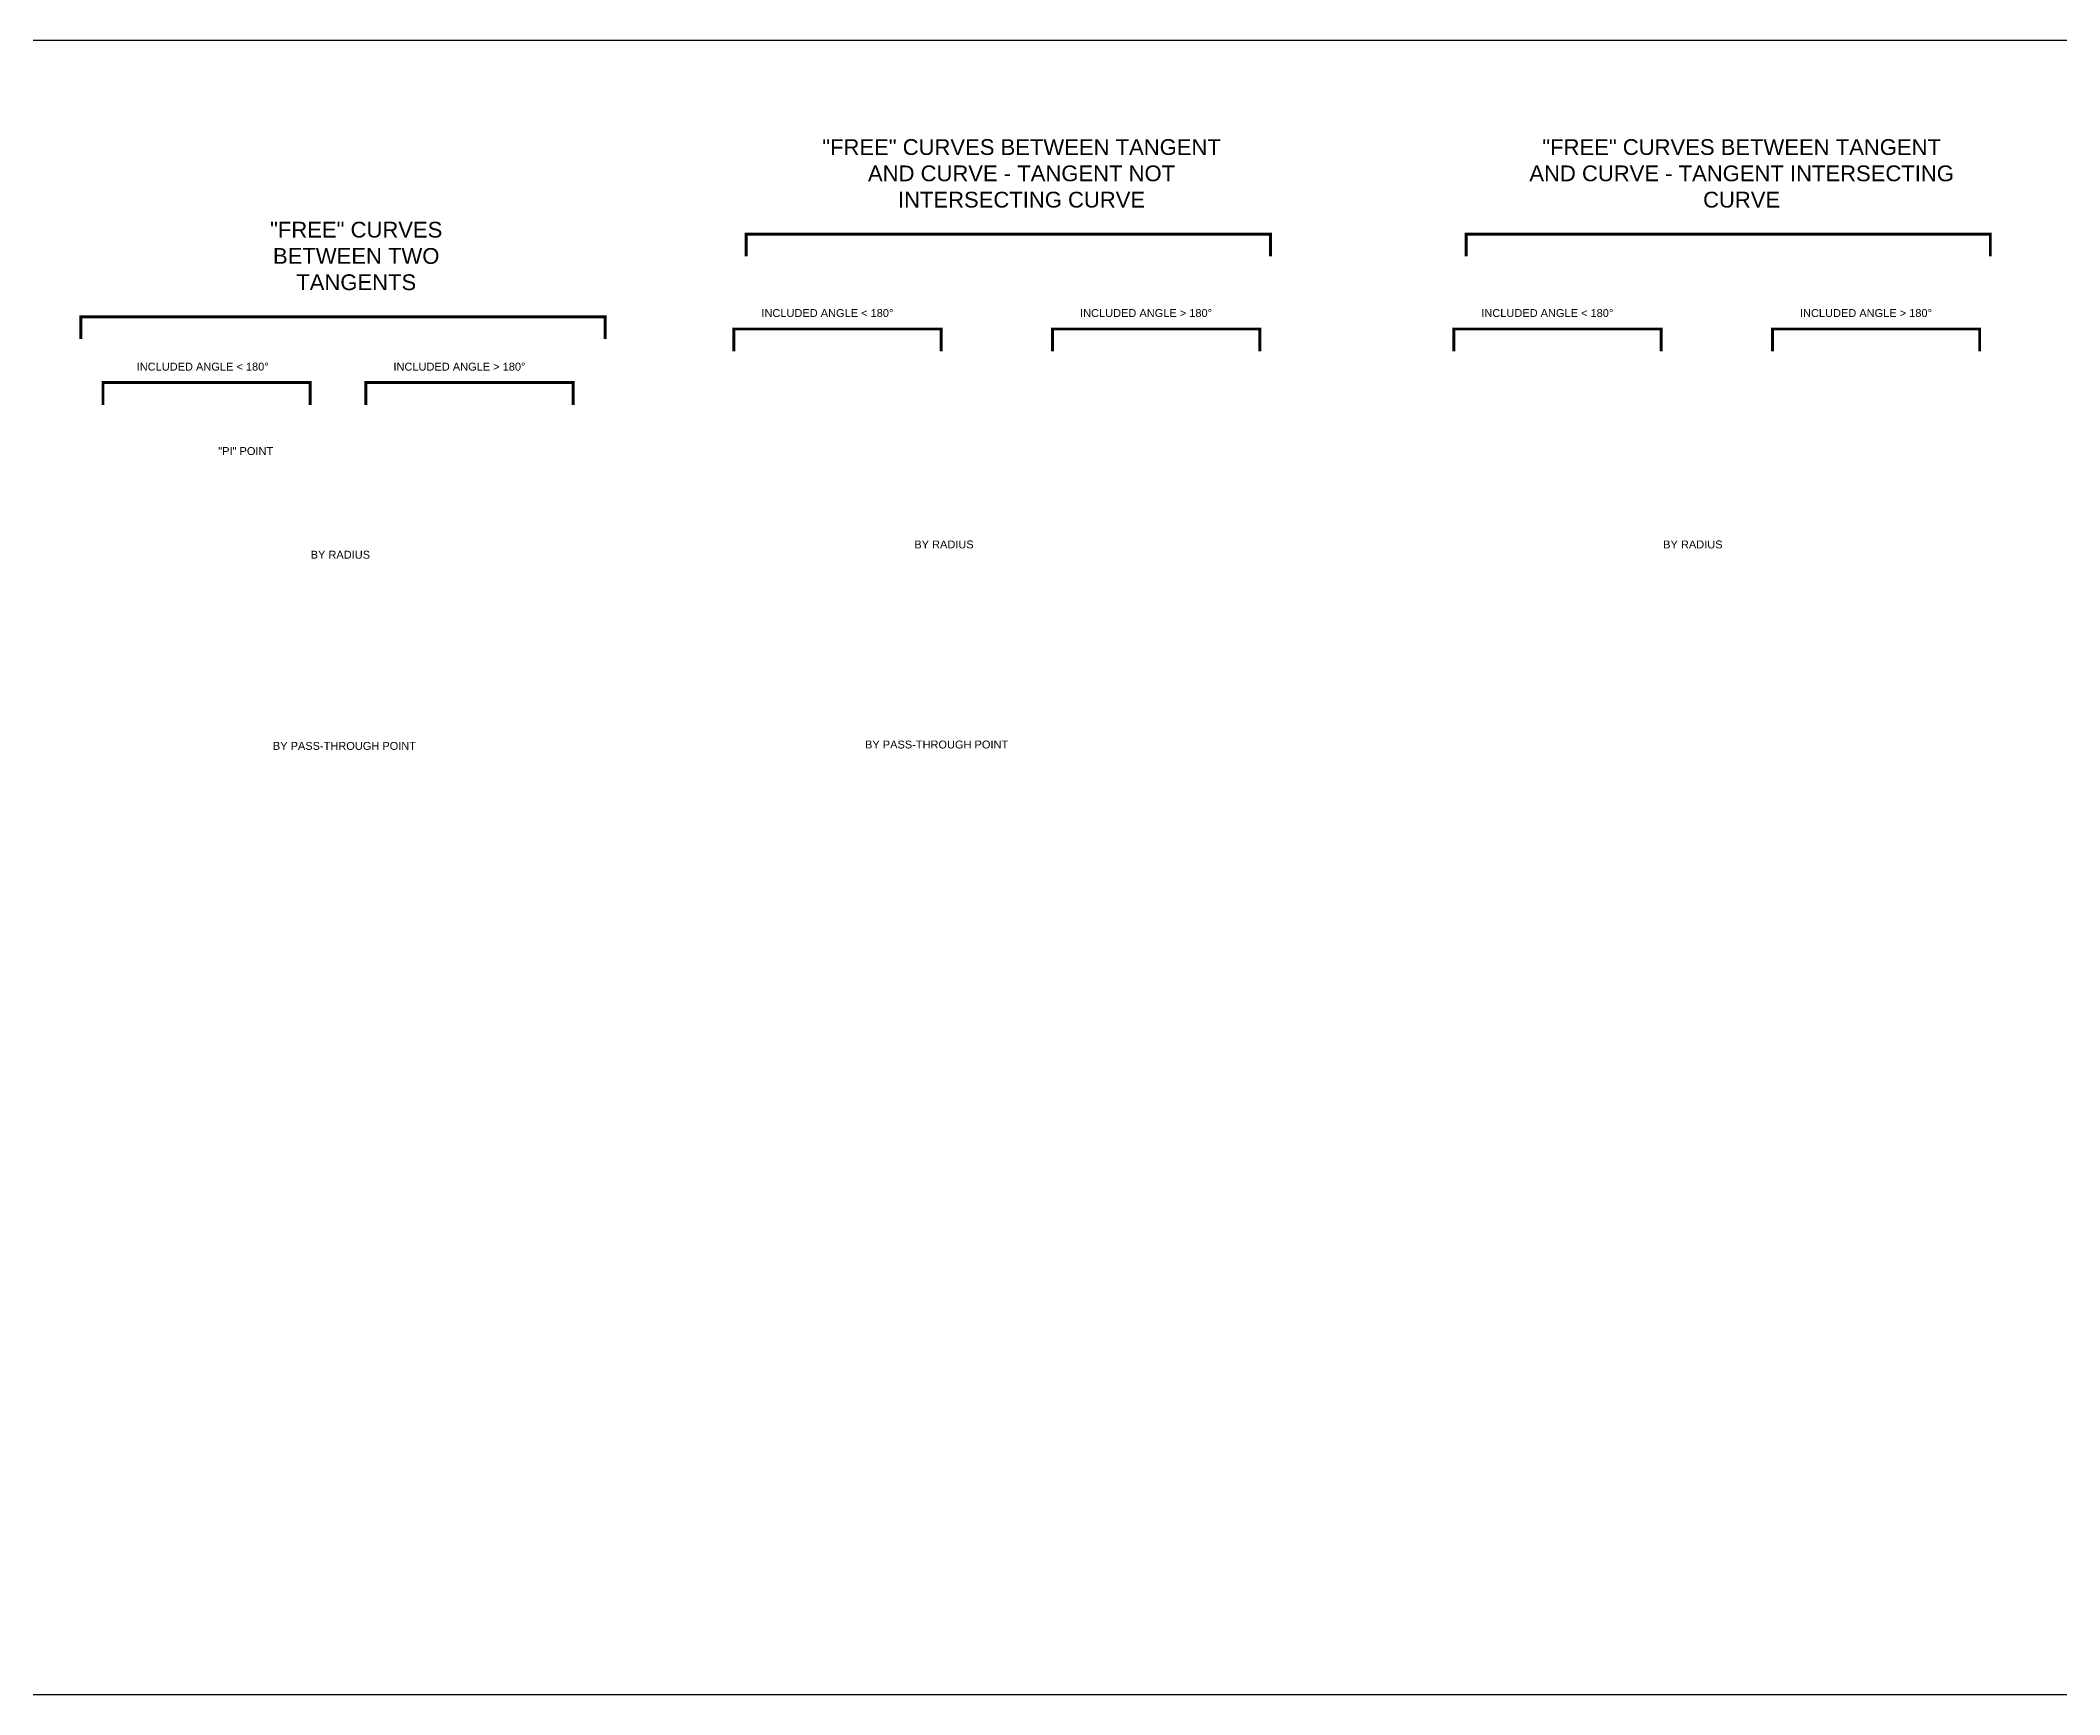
# Model space of a CAD drawing. Header units: feet. Extents: x 1000000 to 1065123, y 992134 to 1008392.
# Drawn here: x 1009479 to 1019726, y 1000000 to 1008392 of the extents above; entities that cross this region are included whole.
import ezdxf

# ---------------------------------------------------------------- set-up
doc = ezdxf.new("R2010")
doc.units = ezdxf.units.FT
doc.header["$LTSCALE"] = 40
doc.header["$MEASUREMENT"] = 0
doc.styles.get("Standard").update_dxf_attribs({"font": 'arial.ttf'})

msp = doc.modelspace()

# ---------------------------------------------------------------- linework, layer by layer
msp.add_lwpolyline([(1000000, 1000000), (1041785, 1000000), (1041785, 1008392), (1000000, 1008392)], close=True)
at = {"const_width": 15}
for points in [[(1015721, 1007296), (1015721, 1007409), (1013061, 1007409), (1013061, 1007296)], [(1019374, 1007296), (1019374, 1007409), (1016714, 1007409), (1016714, 1007296)], [(1012345, 1006877), (1012345, 1006990), (1009684, 1006990), (1009684, 1006877)], [(1014050, 1006815), (1014050, 1006928), (1012998, 1006928), (1012998, 1006815)], [(1015667, 1006815), (1015667, 1006928), (1014615, 1006928), (1014615, 1006815)], [(1017703, 1006815), (1017703, 1006928), (1016651, 1006928), (1016651, 1006815)], [(1019320, 1006815), (1019320, 1006928), (1018268, 1006928), (1018268, 1006815)], [(1010849, 1006543), (1010849, 1006656), (1009797, 1006656), (1009797, 1006543)], [(1012183, 1006543), (1012183, 1006656), (1011131, 1006656), (1011131, 1006543)]]:
    msp.add_lwpolyline(points, dxfattribs=at)

# ---------------------------------------------------------------- texts
for s, insert, char_height, width, attachment_point in [('"FREE" CURVES BETWEEN TANGENT AND CURVE - TANGENT NOT INTERSECTING CURVE', (1014458, 1007891), 80, 2187.71, 2), ('"FREE" CURVES BETWEEN TANGENT AND CURVE - TANGENT INTERSECTING CURVE', (1018112, 1007891), 80, 2187.71, 2), ('"FREE" CURVES BETWEEN TWO TANGENTS', (1011082, 1007472), 80, 1344.71, 2), ('INCLUDED ANGLE < 180%%d', (1013138, 1007029), 40, 812.15, 1), ('INCLUDED ANGLE > 180%%d', (1014755, 1007029), 40, 812.15, 1), ('INCLUDED ANGLE < 180%%d', (1016791, 1007029), 40, 812.15, 1), ('INCLUDED ANGLE > 180%%d', (1018408, 1007029), 40, 812.15, 1), ('INCLUDED ANGLE < 180%%d', (1009968, 1006757), 40, 812.15, 1), ('INCLUDED ANGLE > 180%%d', (1011271, 1006757), 40, 812.15, 1), ('"PI" POINT', (1010382, 1006329), 40, 725.84, 1), ('BY RADIUS', (1010851, 1005803), 40, 725.84, 1), ('BY RADIUS', (1013914, 1005855), 40, 725.84, 1), ('BY RADIUS', (1017714, 1005855), 40, 725.84, 1), ('BY PASS-THROUGH POINT', (1010659, 1004833), 40, 1033, 1), ('BY PASS-THROUGH POINT', (1013664, 1004840), 40, 1033, 1)]:
    msp.add_mtext(s, dxfattribs=dict(insert=insert, char_height=char_height, width=width, attachment_point=attachment_point))

doc.saveas('drawing.dxf')
